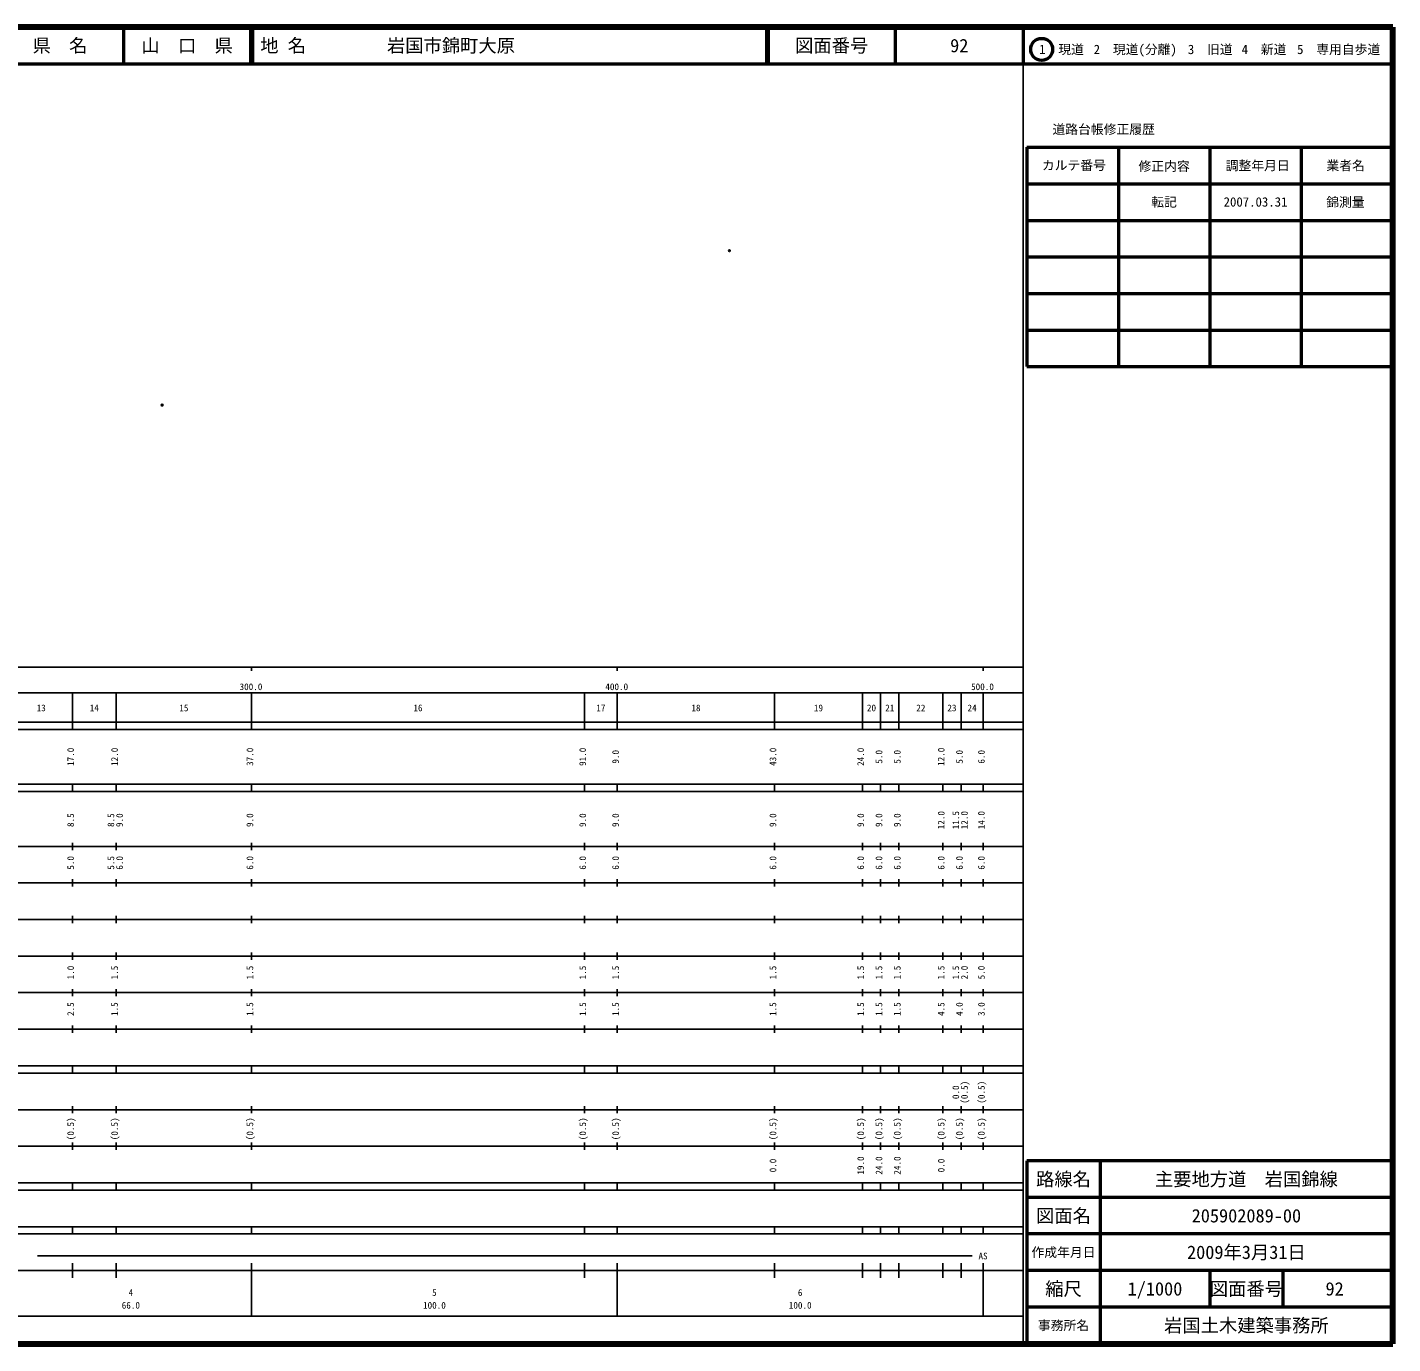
# Model space of a CAD drawing. Units: millimetres on the paper. Extents: x 40 to 680, y 20 to 380.
# Drawn here: x 306.7 to 680, y 20 to 380 of the extents above; entities that cross this region are included whole.
import ezdxf
from ezdxf.enums import TextEntityAlignment as Align

# ---------------------------------------------------------------- set-up
doc = ezdxf.new("R2010")
doc.units = ezdxf.units.MM
doc.header["$PDMODE"] = 32
doc.header["$PDSIZE"] = 0.5
doc.layers.add('M-OTRS', color=6, linetype='Continuous')
doc.layers.add('M-TTL-TXT', color=7, linetype='Continuous')
for name, color, linetype, lineweight in [('M-TTL', 2, 'Continuous', 140), ('M-TTL-BAND', 7, 'Continuous', 25), ('M-TTL-FRAM', 2, 'Continuous', 50), ('M-TTL-LINE', 7, 'Continuous', 50)]:
    doc.layers.add(name, color=color, linetype=linetype, lineweight=lineweight)
doc.styles.add('ＭＳ ゴシック', font='')
doc.styles.get('ＭＳ ゴシック').set_extended_font_data('MS Gothic')

msp = doc.modelspace()

# ---------------------------------------------------------------- linework, layer by layer
at = {"layer": 'M-OTRS'}
for p in [(498.642, 318.916), (343.547, 276.686)]:
    msp.add_point(p, dxfattribs=at)
at = {"layer": 'M-TTL'}
for p, q in [((680, 380), (40, 380)), ((680, 20), (680, 380)), ((40, 20), (680, 20))]:
    msp.add_line(p, q, dxfattribs=at)
at = {"layer": 'M-TTL-BAND'}
for p, q in [((579, 20), (579, 370)), ((40, 205), (579, 205)), ((368, 205), (368, 204)), ((468, 205), (468, 204)), ((568, 205), (568, 204)), ((68, 198), (579, 198)), ((319, 188), (319, 198)), ((331, 188), (331, 198)), ((368, 188), (368, 198)), ((459, 188), (459, 198)), ((468, 188), (468, 198)), ((511, 188), (511, 198)), ((535, 188), (535, 198)), ((540, 188), (540, 198)), ((545, 188), (545, 198)), ((557, 188), (557, 198)), ((562, 188), (562, 198)), ((568, 188), (568, 198)), ((40, 190), (579, 190)), ((40, 188), (579, 188)), ((40, 173), (579, 173)), ((319, 171), (319, 173)), ((331, 171), (331, 173)), ((368, 171), (368, 173)), ((459, 171), (459, 173)), ((468, 171), (468, 173)), ((511, 171), (511, 173)), ((535, 171), (535, 173)), ((540, 171), (540, 173)), ((545, 171), (545, 173)), ((557, 171), (557, 173)), ((562, 171), (562, 173)), ((568, 171), (568, 173)), ((40, 171), (579, 171)), ((319, 155), (319, 157)), ((331, 155), (331, 157)), ((368, 155), (368, 157)), ((459, 155), (459, 157)), ((468, 155), (468, 157)), ((511, 155), (511, 157)), ((535, 155), (535, 157)), ((540, 155), (540, 157)), ((545, 155), (545, 157)), ((557, 155), (557, 157)), ((562, 155), (562, 157)), ((568, 155), (568, 157)), ((40, 156), (579, 156)), ((46, 146), (579, 146)), ((319, 145), (319, 147)), ((331, 145), (331, 147)), ((368, 145), (368, 147)), ((459, 145), (459, 147)), ((468, 145), (468, 147)), ((511, 145), (511, 147)), ((535, 145), (535, 147)), ((540, 145), (540, 147)), ((545, 145), (545, 147)), ((557, 145), (557, 147)), ((562, 145), (562, 147)), ((568, 145), (568, 147)), ((52, 136), (579, 136)), ((319, 135), (319, 137)), ((331, 135), (331, 137)), ((368, 135), (368, 137)), ((459, 135), (459, 137)), ((468, 135), (468, 137)), ((511, 135), (511, 137)), ((535, 135), (535, 137)), ((540, 135), (540, 137)), ((545, 135), (545, 137)), ((557, 135), (557, 137)), ((562, 135), (562, 137)), ((568, 135), (568, 137)), ((319, 125), (319, 127)), ((331, 125), (331, 127)), ((368, 125), (368, 127)), ((459, 125), (459, 127)), ((468, 125), (468, 127)), ((511, 125), (511, 127)), ((535, 125), (535, 127)), ((540, 125), (540, 127)), ((545, 125), (545, 127)), ((557, 125), (557, 127)), ((562, 125), (562, 127)), ((568, 125), (568, 127)), ((46, 126), (579, 126)), ((52, 116), (579, 116)), ((319, 115), (319, 117)), ((331, 115), (331, 117)), ((368, 115), (368, 117)), ((459, 115), (459, 117)), ((468, 115), (468, 117)), ((511, 115), (511, 117)), ((535, 115), (535, 117)), ((540, 115), (540, 117)), ((545, 115), (545, 117)), ((557, 115), (557, 117)), ((562, 115), (562, 117)), ((568, 115), (568, 117)), ((46, 106), (579, 106)), ((319, 105), (319, 107)), ((331, 105), (331, 107)), ((368, 105), (368, 107)), ((459, 105), (459, 107)), ((468, 105), (468, 107)), ((511, 105), (511, 107)), ((535, 105), (535, 107)), ((540, 105), (540, 107)), ((545, 105), (545, 107)), ((557, 105), (557, 107)), ((562, 105), (562, 107)), ((568, 105), (568, 107)), ((40, 96), (579, 96)), ((40, 94), (579, 94)), ((319, 94), (319, 96)), ((331, 94), (331, 96)), ((368, 94), (368, 96)), ((459, 94), (459, 96)), ((468, 94), (468, 96)), ((511, 94), (511, 96)), ((535, 94), (535, 96)), ((540, 94), (540, 96)), ((545, 94), (545, 96)), ((557, 94), (557, 96)), ((562, 94), (562, 96)), ((568, 94), (568, 96)), ((49, 84), (579, 84)), ((319, 83), (319, 85)), ((331, 83), (331, 85)), ((368, 83), (368, 85)), ((459, 83), (459, 85)), ((468, 83), (468, 85)), ((511, 83), (511, 85)), ((535, 83), (535, 85)), ((540, 83), (540, 85)), ((545, 83), (545, 85)), ((557, 83), (557, 85)), ((562, 83), (562, 85)), ((568, 83), (568, 85)), ((319, 73), (319, 75)), ((331, 73), (331, 75)), ((368, 73), (368, 75)), ((459, 73), (459, 75)), ((468, 73), (468, 75)), ((511, 73), (511, 75)), ((535, 73), (535, 75)), ((540, 73), (540, 75)), ((545, 73), (545, 75)), ((557, 73), (557, 75)), ((562, 73), (562, 75)), ((568, 73), (568, 75)), ((40, 74), (579, 74)), ((40, 64), (579, 64)), ((319, 62), (319, 64)), ((331, 62), (331, 64)), ((368, 62), (368, 64)), ((459, 62), (459, 64)), ((468, 62), (468, 64)), ((511, 62), (511, 64)), ((535, 62), (535, 64)), ((540, 62), (540, 64)), ((545, 62), (545, 64)), ((557, 62), (557, 64)), ((562, 62), (562, 64)), ((568, 62), (568, 64)), ((40, 62), (579, 62)), ((40, 52), (579, 52)), ((40, 50), (579, 50)), ((319, 50), (319, 52)), ((331, 50), (331, 52)), ((368, 50), (368, 52)), ((459, 50), (459, 52)), ((468, 50), (468, 52)), ((511, 50), (511, 52)), ((535, 50), (535, 52)), ((540, 50), (540, 52)), ((545, 50), (545, 52)), ((557, 50), (557, 52)), ((562, 50), (562, 52)), ((568, 50), (568, 52)), ((309.5, 44), (565, 44)), ((319, 38), (319, 42)), ((331, 38), (331, 42)), ((368, 27.5), (368, 42)), ((459, 38), (459, 42)), ((468, 27.5), (468, 42)), ((511, 38), (511, 42)), ((535, 38), (535, 42)), ((540, 38), (540, 42)), ((545, 38), (545, 42)), ((557, 38), (557, 42)), ((562, 38), (562, 42)), ((568, 27.5), (568, 42)), ((40, 40), (579, 40)), ((68, 27.5), (579, 27.5))]:
    msp.add_line(p, q, dxfattribs=at)
at = {"layer": 'M-TTL-FRAM'}
for p, q in [((580, 347.197), (580, 287.197)), ((580, 347.197), (680, 347.197)), ((580, 287.197), (680, 287.197)), ((680, 70), (580, 70)), ((580, 70), (580, 20))]:
    msp.add_line(p, q, dxfattribs=at)
at = {"layer": 'M-TTL-LINE'}
for p, q in [((333, 380), (333, 370)), ((367.75, 380), (367.75, 370)), ((368.25, 380), (368.25, 370)), ((508.747, 380), (508.747, 370)), ((509.247, 380), (509.247, 370)), ((543.997, 380), (543.997, 370)), ((579, 380), (579, 370)), ((40, 370), (680, 370)), ((605, 347.197), (605, 287.197)), ((630, 347.197), (630, 287.197)), ((655, 347.197), (655, 287.197)), ((580, 337.197), (680, 337.197)), ((580, 327.197), (680, 327.197)), ((580, 317.197), (680, 317.197)), ((580, 307.197), (680, 307.197)), ((580, 297.197), (680, 297.197)), ((600, 70), (600, 20)), ((680, 60), (580, 60)), ((680, 50), (580, 50)), ((680, 40), (580, 40)), ((630, 40), (630, 30)), ((650, 40), (650, 30)), ((680, 30), (580, 30))]:
    msp.add_line(p, q, dxfattribs=at)
msp.add_circle((584.031, 373.958), 3, dxfattribs=at)

# ---------------------------------------------------------------- texts
at = {"layer": 'M-TTL-BAND', "style": 'ＭＳ ゴシック'}
for s, p in [('300.0', (367.844, 198.195)), ('400.0', (467.844, 198.195)), ('500.0', (567.844, 198.195)), ('13', (310.5, 192.405)), ('14', (325, 192.405)), ('15', (349.5, 192.405)), ('16', (413.5, 192.405)), ('17', (463.5, 192.405)), ('18', (489.5, 192.405)), ('19', (523, 192.405)), ('20', (537.5, 192.405)), ('21', (542.5, 192.405)), ('22', (551, 192.405)), ('23', (559.5, 192.405)), ('24', (565, 192.405)), ('AS', (568, 42.5)), ('4', (335, 32.523)), ('5', (418, 32.523)), ('6', (518, 32.523)), ('66.0', (335, 29.033)), ('100.0', (418, 29.033)), ('100.0', (518, 29.033))]:
    msp.add_text(s, height=1.833, dxfattribs=at).set_placement(p, align=Align.BOTTOM_CENTER)
for s, p in [('17.0', (320, 180.5)), ('12.0', (332, 180.5)), ('37.0', (369, 180.5)), ('91.0', (460, 180.5)), ('9.0', (469, 180.5)), ('43.0', (512, 180.5)), ('24.0', (536, 180.5)), ('5.0', (541, 180.5)), ('5.0', (546, 180.5)), ('12.0', (558, 180.5)), ('5.0', (563, 180.5)), ('6.0', (569, 180.5)), ('8.5', (320, 163.174)), ('8.5', (331, 163.174)), ('9.0', (333.37, 163.174)), ('9.0', (369, 163.174)), ('9.0', (460, 163.174)), ('9.0', (469, 163.174)), ('9.0', (512, 163.174)), ('9.0', (536, 163.174)), ('9.0', (541, 163.174)), ('9.0', (546, 163.174)), ('12.0', (558, 163.174)), ('11.5', (562, 163.174)), ('12.0', (564.37, 163.174)), ('14.0', (569, 163.174)), ('5.0', (320, 151.5)), ('5.5', (331, 151.5)), ('6.0', (333.37, 151.5)), ('6.0', (369, 151.5)), ('6.0', (460, 151.5)), ('6.0', (469, 151.5)), ('6.0', (512, 151.5)), ('6.0', (536, 151.5)), ('6.0', (541, 151.5)), ('6.0', (546, 151.5)), ('6.0', (558, 151.5)), ('6.0', (563, 151.5)), ('6.0', (569, 151.5)), ('1.0', (320, 121.5)), ('1.5', (332, 121.5)), ('1.5', (369, 121.5)), ('1.5', (460, 121.5)), ('1.5', (469, 121.5)), ('1.5', (512, 121.5)), ('1.5', (536, 121.5)), ('1.5', (541, 121.5)), ('1.5', (546, 121.5)), ('1.5', (558, 121.5)), ('1.5', (562, 121.5)), ('2.0', (564.37, 121.5)), ('5.0', (569, 121.5)), ('2.5', (320, 111.5)), ('1.5', (332, 111.5)), ('1.5', (369, 111.5)), ('1.5', (460, 111.5)), ('1.5', (469, 111.5)), ('1.5', (512, 111.5)), ('1.5', (536, 111.5)), ('1.5', (541, 111.5)), ('1.5', (546, 111.5)), ('4.5', (558, 111.5)), ('4.0', (563, 111.5)), ('3.0', (569, 111.5)), ('0.0', (562, 88.764)), ('(0.5)', (564.37, 88.764)), ('(0.5)', (569, 88.764)), ('(0.5)', (320, 78.764)), ('(0.5)', (332, 78.764)), ('(0.5)', (369, 78.764)), ('(0.5)', (460, 78.764)), ('(0.5)', (469, 78.764)), ('(0.5)', (512, 78.764)), ('(0.5)', (536, 78.764)), ('(0.5)', (541, 78.764)), ('(0.5)', (546, 78.764)), ('(0.5)', (558, 78.764)), ('(0.5)', (563, 78.764)), ('(0.5)', (569, 78.764)), ('19.0', (536, 68.731)), ('24.0', (541, 68.731)), ('24.0', (546, 68.731)), ('0.0', (512, 68.731)), ('0.0', (558, 68.731))]:
    msp.add_text(s, height=1.833, rotation=90, dxfattribs=at).set_placement(p, align=Align.BOTTOM_CENTER)
at = {"layer": 'M-TTL-TXT', "style": 'ＭＳ ゴシック'}
for s, height, p in [('県\u3000名', 3.666, (315.625, 375)), ('山\u3000口\u3000県', 3.666, (350.375, 375)), ('図面番号', 3.666, (526.622, 375)), ('92', 3.666, (561.497, 375)), ('1\u3000現道', 2.566, (589.448, 373.958)), ('2\u3000現道(分離)', 2.566, (609.619, 373.958)), ('3\u3000旧道', 2.566, (630.121, 373.958)), ('4\u3000新道', 2.566, (644.824, 373.958)), ('5\u3000専用自歩道', 2.566, (665.228, 373.958)), ('道路台帳修正履歴', 2.566, (600.968, 352.113)), ('カルテ番号', 2.566, (592.839, 342.277)), ('修正内容', 2.566, (617.509, 342.023)), ('調整年月日', 2.566, (643.089, 342.197)), ('業者名', 2.566, (667.134, 342.197)), ('転記', 2.566, (617.5, 332.245)), ('2007.03.31', 2.566, (642.5, 332.245)), ('錦測量', 2.566, (667.077, 332.189)), ('路線名', 3.666, (590, 65)), ('路線名', 3.666, (590, 65)), ('主要地方道\u3000岩国錦線', 3.666, (640, 65)), ('図面名', 3.666, (590, 55)), ('図面名', 3.666, (590, 55)), ('205902089-00', 3.666, (640, 55)), ('作成年月日', 2.566, (590, 45)), ('作成年月日', 2.566, (590, 45)), ('2009年3月31日', 3.666, (640, 45)), ('縮尺', 3.666, (590, 35)), ('縮尺', 3.666, (590, 35)), ('1/1000', 3.666, (615, 35)), ('図面番号', 3.666, (640, 35)), ('図面番号', 3.666, (640, 35)), ('92', 3.666, (664.125, 35)), ('事務所名', 2.566, (590, 25)), ('事務所名', 2.566, (590, 25)), ('岩国土木建築事務所', 3.666, (640, 25))]:
    msp.add_text(s, height=height, dxfattribs=at).set_placement(p, align=Align.MIDDLE_CENTER)
for s, p in [('地 名', (370.38, 375)), ('岩国市錦町大原', (405.024, 375))]:
    msp.add_text(s, height=3.666, dxfattribs=at).set_placement(p, align=Align.MIDDLE_LEFT)

doc.saveas('drawing.dxf')
